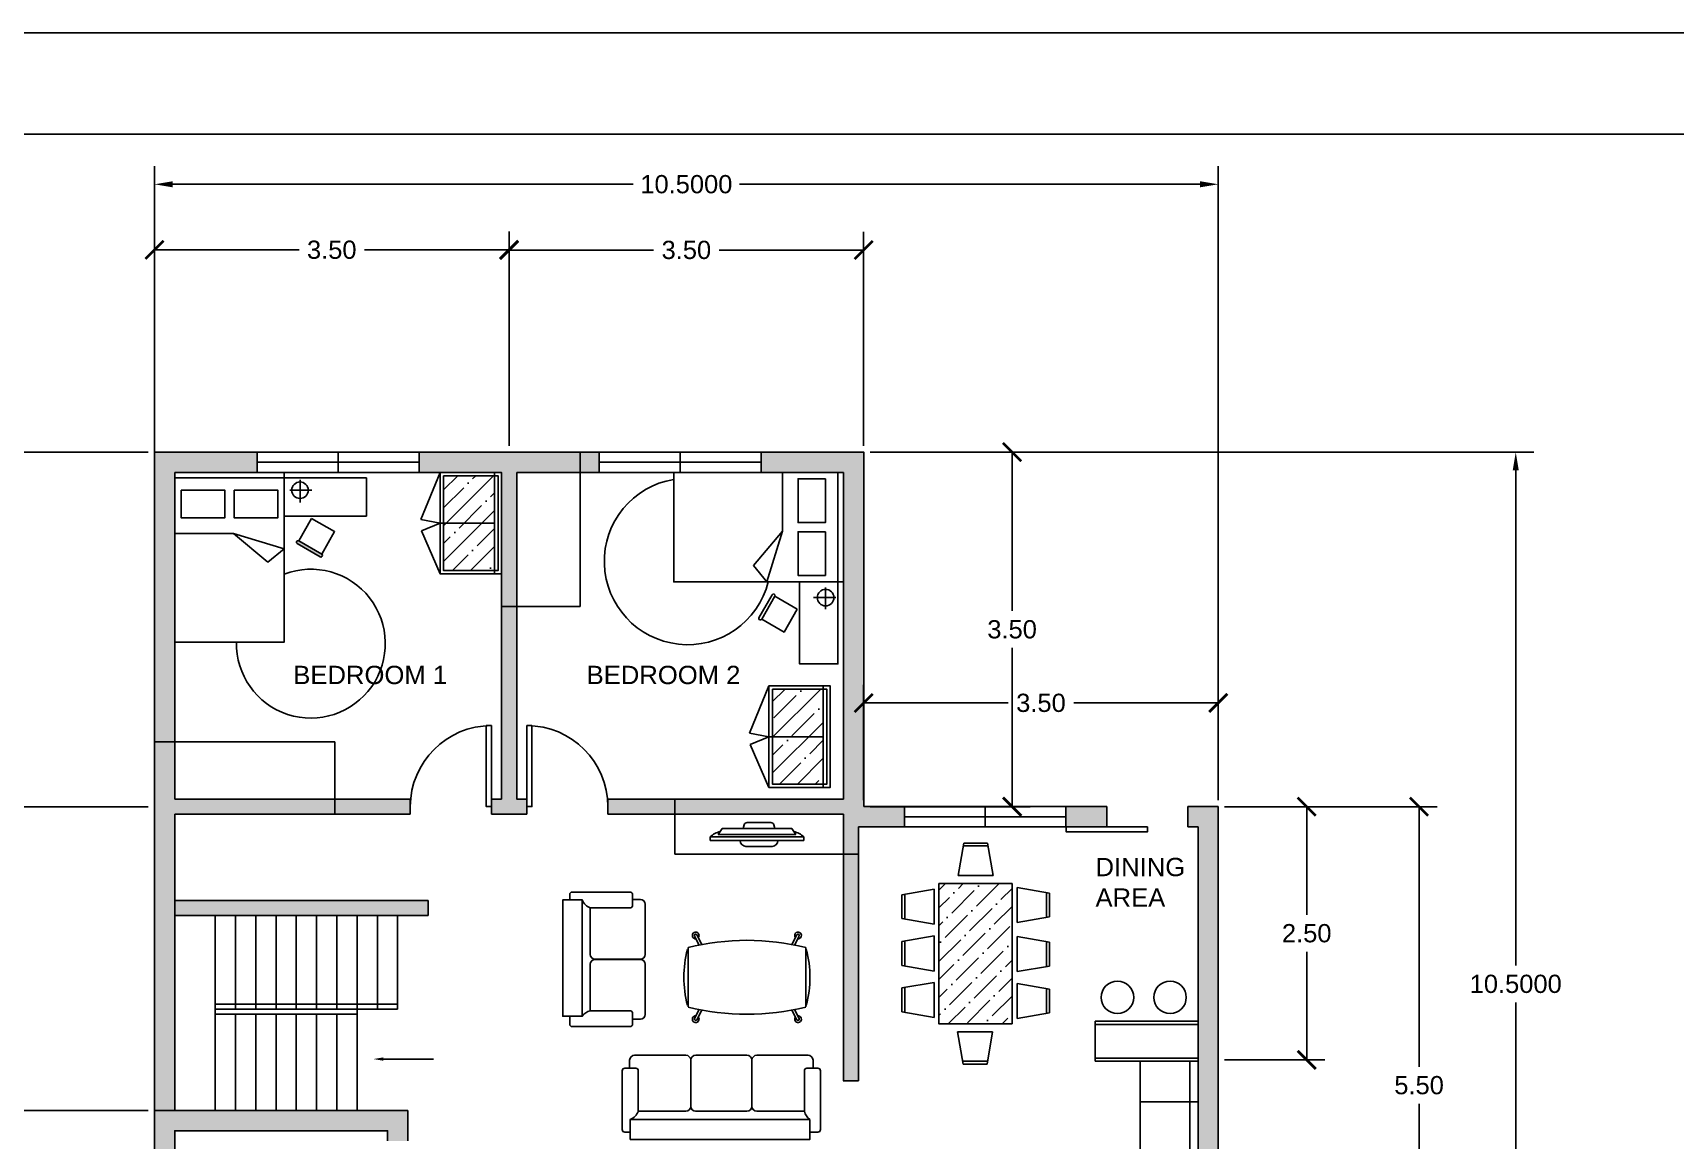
# Model space of a CAD drawing. Header units: metres. Extents: x 0 to 87.2, y 2 to 51.9.
# Drawn here: x 56.34 to 72.55, y 40.97 to 51.9 of the extents above; entities that cross this region are included whole.
import ezdxf
from ezdxf import colors
from ezdxf.entities.mleader import LeaderData, LeaderLine
from ezdxf.math import Vec2, Vec3

# ---------------------------------------------------------------- set-up
doc = ezdxf.new("R2010")
doc.units = ezdxf.units.M
doc.header["$MEASUREMENT"] = 0
doc.styles.get("Standard").update_dxf_attribs({"font": 'arial.ttf'})
doc.dimstyles.get("Standard").update_dxf_attribs({"dimtxt": 0.18, "dimasz": 0.18, "dimexe": 0.18, "dimexo": 0.0625, "dimgap": 0.09, "dimtad": 0, "dimtih": 1, "dimtoh": 1, "dimdec": 4, "dimzin": 0, "dimdsep": 46, "dimtxsty": 'Standard', "dimcen": 0.09, "dimadec": 0, "dimazin": 0, "dimtfac": 1, "dimtdec": 4, "dimtofl": 0, "dimtmove": 0, "dimatfit": 3, "dimfxl": 1, "dimtolj": 1, "dimtzin": 0, "dimarcsym": 0})

# ---------------------------------------------------------------- blocks, each defined once
blk = doc.blocks.new('_ArchTick')
at = {"color": 0, "linetype": 'ByBlock', "const_width": 0.15}
blk.add_lwpolyline([(-0.5, -0.5), (0.5, 0.5)], dxfattribs=at)
blk = doc.blocks.new('*D29')
at = {"color": 0, "lineweight": -2, "transparency": 16777216}
for p, q in [((57.48, 41.257), (55.362, 41.257)), ((55.542, 41.257), (55.542, 39.439)), ((55.542, 37.257), (55.542, 39.075)), ((57.48, 37.257), (55.362, 37.257))]:
    blk.add_line(p, q, dxfattribs=at)
at = {"layer": 'Defpoints', "color": 0, "transparency": 16777216}
for p in [(55.542, 41.257), (57.542, 41.257), (57.542, 37.257)]:
    blk.add_point(p, dxfattribs=at)
at = {"color": 0, "lineweight": -2, "transparency": 16777216, "xscale": 0.18, "yscale": 0.18, "zscale": 0.18}
for p, rotation in [((55.542, 41.257), 90), ((55.542, 37.257), 270)]:
    blk.add_blockref('_ArchTick', p, dxfattribs=dict(at, rotation=rotation))
at = {"color": 7, "transparency": 16777216, "insert": (55.542, 39.257), "char_height": 0.18, "attachment_point": 5}
blk.add_mtext('\\A1;4.00', dxfattribs=at)
blk = doc.blocks.new('*D30')
at = {"color": 0, "lineweight": -2, "transparency": 16777216}
for p, q in [((57.48, 44.257), (55.365, 44.257)), ((55.545, 44.257), (55.545, 42.939)), ((55.545, 41.257), (55.545, 42.575)), ((57.48, 41.257), (55.365, 41.257))]:
    blk.add_line(p, q, dxfattribs=at)
at = {"layer": 'Defpoints', "color": 0, "transparency": 16777216}
for p in [(55.545, 44.257), (57.542, 44.257), (57.542, 41.257)]:
    blk.add_point(p, dxfattribs=at)
at = {"color": 0, "lineweight": -2, "transparency": 16777216, "xscale": 0.18, "yscale": 0.18, "zscale": 0.18}
for p, rotation in [((55.545, 44.257), 90), ((55.545, 41.257), 270)]:
    blk.add_blockref('_ArchTick', p, dxfattribs=dict(at, rotation=rotation))
at = {"color": 7, "transparency": 16777216, "insert": (55.545, 42.757), "char_height": 0.18, "attachment_point": 5}
blk.add_mtext('\\A1;3.00', dxfattribs=at)
blk = doc.blocks.new('*D31')
at = {"color": 0, "lineweight": -2, "transparency": 16777216}
for p, q in [((57.48, 47.757), (55.396, 47.757)), ((55.576, 47.757), (55.576, 46.189)), ((55.576, 44.257), (55.576, 45.825)), ((57.48, 44.257), (55.396, 44.257))]:
    blk.add_line(p, q, dxfattribs=at)
at = {"layer": 'Defpoints', "color": 0, "transparency": 16777216}
for p in [(57.542, 47.757), (55.576, 44.257), (57.542, 44.257)]:
    blk.add_point(p, dxfattribs=at)
at = {"color": 0, "lineweight": -2, "transparency": 16777216, "xscale": 0.18, "yscale": 0.18, "zscale": 0.18}
for p, rotation in [((55.576, 47.757), 90), ((55.576, 44.257), 270)]:
    blk.add_blockref('_ArchTick', p, dxfattribs=dict(at, rotation=rotation))
at = {"color": 7, "transparency": 16777216, "insert": (55.576, 46.007), "char_height": 0.18, "attachment_point": 5}
blk.add_mtext('\\A1;3.50', dxfattribs=at)
blk = doc.blocks.new('*D32')
at = {"color": 0, "lineweight": -2, "transparency": 16777216}
for p, q in [((64.605, 47.757), (66.187, 47.757)), ((66.007, 47.757), (66.007, 46.189)), ((66.007, 44.257), (66.007, 45.825)), ((64.605, 44.257), (66.187, 44.257))]:
    blk.add_line(p, q, dxfattribs=at)
at = {"layer": 'Defpoints', "color": 0, "transparency": 16777216}
for p in [(64.542, 47.757), (64.542, 44.257), (66.007, 44.257)]:
    blk.add_point(p, dxfattribs=at)
at = {"color": 0, "lineweight": -2, "transparency": 16777216, "xscale": 0.18, "yscale": 0.18, "zscale": 0.18}
for p, rotation in [((66.007, 47.757), 90), ((66.007, 44.257), 270)]:
    blk.add_blockref('_ArchTick', p, dxfattribs=dict(at, rotation=rotation))
at = {"color": 7, "transparency": 16777216, "insert": (66.007, 46.007), "char_height": 0.18, "attachment_point": 5}
blk.add_mtext('\\A1;3.50', dxfattribs=at)
blk = doc.blocks.new('*D34')
at = {"color": 0, "lineweight": -2, "transparency": 16777216}
for p, q in [((68.105, 44.257), (70.204, 44.257)), ((70.024, 44.257), (70.024, 41.689)), ((70.024, 38.757), (70.024, 41.325)), ((68.105, 38.757), (70.204, 38.757))]:
    blk.add_line(p, q, dxfattribs=at)
at = {"layer": 'Defpoints', "color": 0, "transparency": 16777216}
for p in [(68.042, 44.257), (68.042, 38.757), (70.024, 38.757)]:
    blk.add_point(p, dxfattribs=at)
at = {"color": 0, "lineweight": -2, "transparency": 16777216, "xscale": 0.18, "yscale": 0.18, "zscale": 0.18}
for p, rotation in [((70.024, 44.257), 90), ((70.024, 38.757), 270)]:
    blk.add_blockref('_ArchTick', p, dxfattribs=dict(at, rotation=rotation))
at = {"color": 7, "transparency": 16777216, "insert": (70.024, 41.507), "char_height": 0.18, "attachment_point": 5}
blk.add_mtext('\\A1;5.50', dxfattribs=at)
blk = doc.blocks.new('*D48')
at = {"color": 0, "lineweight": -2, "transparency": 16777216}
for p, q in [((57.48, 41.257), (55.362, 41.257)), ((55.542, 41.257), (55.542, 39.439)), ((55.542, 37.257), (55.542, 39.075)), ((57.48, 37.257), (55.362, 37.257))]:
    blk.add_line(p, q, dxfattribs=at)
at = {"layer": 'Defpoints', "color": 0, "transparency": 16777216}
for p in [(55.542, 41.257), (57.542, 41.257), (57.542, 37.257)]:
    blk.add_point(p, dxfattribs=at)
at = {"color": 0, "lineweight": -2, "transparency": 16777216, "xscale": 0.18, "yscale": 0.18, "zscale": 0.18}
for p, rotation in [((55.542, 41.257), 90), ((55.542, 37.257), 270)]:
    blk.add_blockref('_ArchTick', p, dxfattribs=dict(at, rotation=rotation))
at = {"color": 7, "transparency": 16777216, "insert": (55.542, 39.257), "char_height": 0.18, "attachment_point": 5}
blk.add_mtext('\\A1;4.00', dxfattribs=at)
blk = doc.blocks.new('*D49')
at = {"color": 0, "lineweight": -2, "transparency": 16777216}
for p, q in [((57.48, 44.257), (55.365, 44.257)), ((55.545, 44.257), (55.545, 42.939)), ((55.545, 41.257), (55.545, 42.575)), ((57.48, 41.257), (55.365, 41.257))]:
    blk.add_line(p, q, dxfattribs=at)
at = {"layer": 'Defpoints', "color": 0, "transparency": 16777216}
for p in [(55.545, 44.257), (57.542, 44.257), (57.542, 41.257)]:
    blk.add_point(p, dxfattribs=at)
at = {"color": 0, "lineweight": -2, "transparency": 16777216, "xscale": 0.18, "yscale": 0.18, "zscale": 0.18}
for p, rotation in [((55.545, 44.257), 90), ((55.545, 41.257), 270)]:
    blk.add_blockref('_ArchTick', p, dxfattribs=dict(at, rotation=rotation))
at = {"color": 7, "transparency": 16777216, "insert": (55.545, 42.757), "char_height": 0.18, "attachment_point": 5}
blk.add_mtext('\\A1;3.00', dxfattribs=at)
blk = doc.blocks.new('*D50')
at = {"color": 0, "lineweight": -2, "transparency": 16777216}
for p, q in [((57.48, 47.757), (55.396, 47.757)), ((55.576, 47.757), (55.576, 46.189)), ((55.576, 44.257), (55.576, 45.825)), ((57.48, 44.257), (55.396, 44.257))]:
    blk.add_line(p, q, dxfattribs=at)
at = {"layer": 'Defpoints', "color": 0, "transparency": 16777216}
for p in [(57.542, 47.757), (55.576, 44.257), (57.542, 44.257)]:
    blk.add_point(p, dxfattribs=at)
at = {"color": 0, "lineweight": -2, "transparency": 16777216, "xscale": 0.18, "yscale": 0.18, "zscale": 0.18}
for p, rotation in [((55.576, 47.757), 90), ((55.576, 44.257), 270)]:
    blk.add_blockref('_ArchTick', p, dxfattribs=dict(at, rotation=rotation))
at = {"color": 7, "transparency": 16777216, "insert": (55.576, 46.007), "char_height": 0.18, "attachment_point": 5}
blk.add_mtext('\\A1;3.50', dxfattribs=at)
blk = doc.blocks.new('*D42')
at = {"color": 0, "lineweight": -2, "transparency": 16777216}
for p, q in [((68.105, 44.257), (70.204, 44.257)), ((70.024, 44.257), (70.024, 41.689)), ((70.024, 38.757), (70.024, 41.325)), ((68.105, 38.757), (70.204, 38.757))]:
    blk.add_line(p, q, dxfattribs=at)
at = {"layer": 'Defpoints', "color": 0, "transparency": 16777216}
for p in [(68.042, 44.257), (68.042, 38.757), (70.024, 38.757)]:
    blk.add_point(p, dxfattribs=at)
at = {"color": 0, "lineweight": -2, "transparency": 16777216, "xscale": 0.18, "yscale": 0.18, "zscale": 0.18}
for p, rotation in [((70.024, 44.257), 90), ((70.024, 38.757), 270)]:
    blk.add_blockref('_ArchTick', p, dxfattribs=dict(at, rotation=rotation))
at = {"color": 7, "transparency": 16777216, "insert": (70.024, 41.507), "char_height": 0.18, "attachment_point": 5}
blk.add_mtext('\\A1;5.50', dxfattribs=at)
blk = doc.blocks.new('door 0.8')
at = {"color": 210}
blk.add_lwpolyline([(0, -0.8), (0, 0), (-0.05, 0), (-0.05, -0.8)], close=True, dxfattribs=at)
blk.add_arc((0, 0), 0.8, 180, 270, dxfattribs=at)
blk = doc.blocks.new('bed')
at = {"color": 0}
for p, q in [((0, -0.1), (0, 0)), ((0, 0), (2, 0)), ((2, 0), (2, -0.1)), ((2.288, -0.326), (2.288, -0.137)), ((2.288, -0.137), (2.288, -0.326)), ((2.288, -0.326), (2.101, -0.326)), ((2.288, -0.326), (2.288, -0.548)), ((2.288, -0.326), (2.502, -0.326)), ((0, -1.115), (1.074, -1.115)), ((1.074, -1.115), (2, -1.397)), ((1.074, -1.115), (1.703, -1.641)), ((2, -1.397), (1.703, -1.641)), ((2.235, -1.302), (2.655, -1.543)), ((2.264, -1.252), (2.684, -1.493))]:
    blk.add_line(p, q, dxfattribs=at)
for points in [[(0, -0.1), (2, -0.1), (2, -3.1), (0, -3.1)], [(2, -0.1), (3.5, -0.1), (3.5, -0.8), (2, -0.8)], [(0.116, -0.328), (0.916, -0.328), (0.916, -0.828), (0.116, -0.828)], [(1.084, -0.328), (1.884, -0.328), (1.884, -0.828), (1.084, -0.828)], [(2.499, -0.843), (2.918, -1.083), (2.684, -1.493), (2.264, -1.252)]]:
    blk.add_lwpolyline(points, close=True, dxfattribs=at)
blk.add_circle((2.288, -0.326), 0.151, dxfattribs=at)
for centre, start, end in [((2.249, -1.277), 60.1608, 240.1608), ((2.669, -1.518), 240.1608, 60.1608)]:
    blk.add_arc(centre, 0.0288, start, end, dxfattribs=at)
blk = doc.blocks.new('*D70')
at = {"color": 0, "lineweight": -2, "transparency": 16777216}
for p, q in [((61.042, 47.82), (61.042, 49.932)), ((64.542, 47.82), (64.542, 49.932)), ((61.042, 49.752), (62.469, 49.752)), ((64.542, 49.752), (63.116, 49.752))]:
    blk.add_line(p, q, dxfattribs=at)
at = {"layer": 'Defpoints', "color": 0, "transparency": 16777216}
for p in [(64.542, 49.752), (61.042, 47.757), (64.542, 47.757)]:
    blk.add_point(p, dxfattribs=at)
at = {"color": 0, "lineweight": -2, "transparency": 16777216, "xscale": 0.18, "yscale": 0.18, "zscale": 0.18, "rotation": 180}
blk.add_blockref('_ArchTick', (61.042, 49.752), dxfattribs=at)
at = {"color": 0, "lineweight": -2, "transparency": 16777216, "xscale": 0.18, "yscale": 0.18, "zscale": 0.18}
blk.add_blockref('_ArchTick', (64.542, 49.752), dxfattribs=at)
at = {"color": 7, "transparency": 16777216, "insert": (62.792, 49.752), "char_height": 0.18, "attachment_point": 5}
blk.add_mtext('\\A1;3.50', dxfattribs=at)
blk = doc.blocks.new('*D71')
at = {"color": 0, "lineweight": -2, "transparency": 16777216}
for p, q in [((57.542, 47.82), (57.542, 49.934)), ((61.042, 47.82), (61.042, 49.934)), ((57.542, 49.754), (58.969, 49.754)), ((61.042, 49.754), (59.616, 49.754))]:
    blk.add_line(p, q, dxfattribs=at)
at = {"layer": 'Defpoints', "color": 0, "transparency": 16777216}
for p in [(61.042, 49.754), (57.542, 47.757), (61.042, 47.757)]:
    blk.add_point(p, dxfattribs=at)
at = {"color": 0, "lineweight": -2, "transparency": 16777216, "xscale": 0.18, "yscale": 0.18, "zscale": 0.18, "rotation": 180}
blk.add_blockref('_ArchTick', (57.542, 49.754), dxfattribs=at)
at = {"color": 0, "lineweight": -2, "transparency": 16777216, "xscale": 0.18, "yscale": 0.18, "zscale": 0.18}
blk.add_blockref('_ArchTick', (61.042, 49.754), dxfattribs=at)
at = {"color": 7, "transparency": 16777216, "insert": (59.292, 49.754), "char_height": 0.18, "attachment_point": 5}
blk.add_mtext('\\A1;3.50', dxfattribs=at)
blk = doc.blocks.new('cabinet')
at = {"color": 0}
for p, q in [((-0.604, 0), (-0.795, -0.466)), ((-0.069, 0), (-0.069, -1.002)), ((0, 0), (0, -1.002)), ((-0.795, -0.466), (-0.604, -0.501)), ((-0.604, -0.501), (-0.789, -0.578)), ((-0.789, -0.578), (-0.604, -1.002)), ((-0.604, -0.501), (-0.069, -0.501))]:
    blk.add_line(p, q, dxfattribs=at)
for points in [[(-0.604, 0), (0, 0), (0, -1.002), (-0.604, -1.002)], [(-0.571, -0.033), (-0.033, -0.033), (-0.033, -0.969), (-0.571, -0.969)]]:
    blk.add_lwpolyline(points, close=True, dxfattribs=at)
blk = doc.blocks.new('*D75')
at = {"color": 0, "lineweight": -2, "transparency": 16777216}
for p, q in [((57.48, 47.757), (54.684, 47.757)), ((54.864, 47.757), (54.864, 42.689)), ((54.864, 37.257), (54.864, 42.325)), ((57.48, 37.257), (54.684, 37.257))]:
    blk.add_line(p, q, dxfattribs=at)
at = {"layer": 'Defpoints', "color": 0, "transparency": 16777216}
for p in [(57.542, 47.757), (54.864, 37.257), (57.542, 37.257)]:
    blk.add_point(p, dxfattribs=at)
at = {"color": 0, "lineweight": -2, "transparency": 16777216, "xscale": 0.18, "yscale": 0.18, "zscale": 0.18}
for p, rotation in [((54.864, 47.757), 90), ((54.864, 37.257), 270)]:
    blk.add_blockref('_ArchTick', p, dxfattribs=dict(at, rotation=rotation))
at = {"color": 7, "transparency": 16777216, "insert": (54.864, 42.507), "char_height": 0.18, "attachment_point": 5}
blk.add_mtext('\\A1;10.50', dxfattribs=at)
blk = doc.blocks.new('*D88')
at = {"color": 0, "lineweight": -2, "transparency": 16777216}
for p, q in [((64.542, 44.32), (64.542, 45.461)), ((68.042, 44.32), (68.042, 45.461)), ((64.542, 45.281), (65.969, 45.281)), ((68.042, 45.281), (66.616, 45.281))]:
    blk.add_line(p, q, dxfattribs=at)
at = {"layer": 'Defpoints', "color": 0, "transparency": 16777216}
for p in [(68.042, 45.281), (64.542, 44.257), (68.042, 44.257)]:
    blk.add_point(p, dxfattribs=at)
at = {"color": 0, "lineweight": -2, "transparency": 16777216, "xscale": 0.18, "yscale": 0.18, "zscale": 0.18, "rotation": 180}
blk.add_blockref('_ArchTick', (64.542, 45.281), dxfattribs=at)
at = {"color": 0, "lineweight": -2, "transparency": 16777216, "xscale": 0.18, "yscale": 0.18, "zscale": 0.18}
blk.add_blockref('_ArchTick', (68.042, 45.281), dxfattribs=at)
at = {"color": 7, "transparency": 16777216, "insert": (66.292, 45.281), "char_height": 0.18, "attachment_point": 5}
blk.add_mtext('\\A1;3.50', dxfattribs=at)
blk = doc.blocks.new('table 047')
at = {"color": 0}
for p, q in [((92.1, 191.8), (64, 245.7)), ((107.5, 194.8), (77.3, 252.7)), ((642.5, 194.8), (672.7, 252.7)), ((657.9, 191.8), (686, 245.7)), ((25, 176.5), (25, -176.5)), ((725, 176.5), (725, -176.5)), ((92.1, -191.8), (64, -245.7)), ((107.5, -194.8), (77.3, -252.7)), ((642.5, -194.8), (672.7, -252.7)), ((657.9, -191.8), (686, -245.7))]:
    blk.add_line(p, q, dxfattribs=at)
for centre, radius, start, end in [((375, -1211.2), 1431.2, 75.84526, 104.15474), ((70.6, 249.2), 20, 319.56932, 275.52069), ((70.6, 249.2), 7.5, 27.54501, 207.54501), ((679.4, 249.2), 20, 264.47931, 220.43068), ((679.4, 249.2), 7.5, 332.45499, 152.45499), ((635.9, 0), 635.9, 164.91938, 195.08062), ((375, -1211.2), 1421.2, 104.25643, 104.38546), ((375, -1211.2), 1421.2, 75.61454, 75.74357), ((114.1, 0), 635.9, 344.91938, 15.08062), ((375, 1211.2), 1421.3, 255.61454, 255.74357), ((375, 1211.2), 1431.3, 255.84526, 284.15474), ((375, 1211.2), 1421.3, 284.25643, 284.38546), ((70.6, -249.2), 20, 84.47931, 40.43068), ((70.6, -249.2), 7.5, 152.45499, 332.45499), ((679.4, -249.2), 20, 139.56932, 95.52069), ((679.4, -249.2), 7.5, 207.54501, 27.54501)]:
    blk.add_arc(centre, radius, start, end, dxfattribs=at)
blk = doc.blocks.new('Tv 05_top_cad-block.com')
at = {"color": 0, "lineweight": -2}
blk.add_line((276, -50), (-311, -50), dxfattribs=at)
for points in [[(101, 0), (-101, 0)], [(-345, -100), (-311, -50)], [(-345, -100), (311, -100)], [(-134, -50), (-126, -18)], [(134, -50), (126, -18)], [(311, -100), (276, -50)], [(110, -200), (-110, -200)]]:
    blk.add_lwpolyline(points, dxfattribs=at)
blk.add_lwpolyline([(-412, -120), (378, -120), (378, -150), (-412, -150)], close=True, dxfattribs=at)
for centre, radius, start, end in [((-101, -25), 25, 90, 164.7609), ((101, -25), 25, 15.2391, 90), ((-285, -257), 187, 103.3665, 132.9123), ((-101, -25), 25, 266.5195, 273.4805), ((101, -25), 25, 266.5195, 273.4805), ((250, -257), 187, 47.0877, 76.6335), ((-110, -150), 50, 180, 270), ((110, -150), 50, 270, 0)]:
    blk.add_arc(centre, radius, start, end, dxfattribs=at)
blk = doc.blocks.new('*D94')
at = {"color": 0, "lineweight": -2, "transparency": 16777216}
for p, q in [((68.105, 44.257), (69.095, 44.257)), ((68.915, 44.257), (68.915, 43.189)), ((68.915, 41.757), (68.915, 42.825)), ((68.105, 41.757), (69.095, 41.757))]:
    blk.add_line(p, q, dxfattribs=at)
at = {"layer": 'Defpoints', "color": 0, "transparency": 16777216}
for p in [(68.042, 44.257), (68.042, 41.757), (68.915, 41.757)]:
    blk.add_point(p, dxfattribs=at)
at = {"color": 0, "lineweight": -2, "transparency": 16777216, "xscale": 0.18, "yscale": 0.18, "zscale": 0.18}
for p, rotation in [((68.915, 44.257), 90), ((68.915, 41.757), 270)]:
    blk.add_blockref('_ArchTick', p, dxfattribs=dict(at, rotation=rotation))
at = {"color": 7, "transparency": 16777216, "insert": (68.915, 43.007), "char_height": 0.18, "attachment_point": 5}
blk.add_mtext('\\A1;2.50', dxfattribs=at)
blk = doc.blocks.new('*D99')
at = {"color": 0, "lineweight": -2, "transparency": 16777216}
for p, q in [((64.605, 47.757), (71.158, 47.757)), ((70.978, 47.577), (70.978, 42.689)), ((70.978, 37.437), (70.978, 42.325)), ((68.105, 37.257), (71.158, 37.257))]:
    blk.add_line(p, q, dxfattribs=at)
at = {"color": 0, "transparency": 16777216}
for points in [[(70.948, 47.577), (71.008, 47.577), (70.978, 47.757)], [(70.948, 37.437), (71.008, 37.437), (70.978, 37.257)]]:
    blk.add_solid(points, dxfattribs=at)
at = {"layer": 'Defpoints', "color": 0, "transparency": 16777216}
for p in [(64.542, 47.757), (68.042, 37.257), (70.978, 37.257)]:
    blk.add_point(p, dxfattribs=at)
at = {"color": 0, "transparency": 16777216, "insert": (70.978, 42.507), "char_height": 0.18, "attachment_point": 5}
blk.add_mtext('\\A1;10.5000', dxfattribs=at)
blk = doc.blocks.new('*D100')
at = {"color": 0, "lineweight": -2, "transparency": 16777216}
for p, q in [((57.542, 44.32), (57.542, 50.581)), ((68.042, 44.32), (68.042, 50.581)), ((57.722, 50.401), (62.268, 50.401)), ((67.862, 50.401), (63.317, 50.401))]:
    blk.add_line(p, q, dxfattribs=at)
at = {"color": 0, "transparency": 16777216}
for points in [[(57.722, 50.431), (57.722, 50.371), (57.542, 50.401)], [(67.862, 50.431), (67.862, 50.371), (68.042, 50.401)]]:
    blk.add_solid(points, dxfattribs=at)
at = {"layer": 'Defpoints', "color": 0, "transparency": 16777216}
for p in [(68.042, 50.401), (57.542, 44.257), (68.042, 44.257)]:
    blk.add_point(p, dxfattribs=at)
at = {"color": 0, "transparency": 16777216, "insert": (62.792, 50.401), "char_height": 0.18, "attachment_point": 5}
blk.add_mtext('\\A1;10.5000', dxfattribs=at)

msp = doc.modelspace()

# ---------------------------------------------------------------- hatches: boundary and pattern name
at = {"true_color": 0x000000}
h = msp.add_hatch(color=18, dxfattribs=at)
h.dxf.hatch_style = 1
h.paths.add_polyline_path([(64.54229, 44.25733), (64.54229, 47.75733), (63.52979, 47.75733), (63.52979, 47.55733), (64.28825, 47.55733), (64.34229, 47.55733), (64.34229, 46.4766), (64.34229, 44.33233), (62.01729, 44.33233), (62.01729, 44.18233), (64.34229, 44.18233), (64.34229, 44.05733), (64.34229, 41.54958), (64.49229, 41.54958), (64.49229, 44.05733), (64.94569, 44.05733), (64.94569, 44.25733)])
h.paths.add_polyline_path([(61.11729, 44.33233), (61.11729, 47.55733), (61.92979, 47.55733), (61.92979, 47.75733), (61.04229, 47.75733), (60.15479, 47.75733), (60.15479, 47.55733), (60.96729, 47.55733), (60.96729, 46.55522), (60.96729, 44.33233), (60.86729, 44.33233), (60.86729, 44.25733), (60.86729, 44.18233), (61.11729, 44.18233), (61.21729, 44.18233), (61.21729, 44.33233)])
h.paths.add_polyline_path([(57.74229, 47.55733), (58.55479, 47.55733), (58.55479, 47.75733), (57.54229, 47.75733), (57.54229, 47.55733), (57.54229, 44.25733), (57.54229, 41.25733), (57.74229, 41.25733), (57.74229, 43.25733), (57.74229, 44.18233), (60.06729, 44.18233), (60.06729, 44.33233), (57.74229, 44.33233)])
h.paths.add_polyline_path([(57.54229, 37.45733), (57.74229, 37.45733), (57.74229, 41.05733), (59.84229, 41.05733), (59.84229, 40.95733), (60.04229, 40.95733), (60.04229, 41.25733), (57.54229, 41.25733)])
h.paths.add_polyline_path([(60.04229, 38.95733), (60.04229, 40.15733), (59.84229, 40.15733), (59.84229, 37.45733), (60.04229, 37.45733), (60.04229, 38.75733), (60.74229, 38.75733), (60.74229, 38.95733)])
h.paths.add_polyline_path([(66.11729, 37.45733), (66.11729, 37.55733), (66.04313, 37.55733), (65.96813, 37.55733), (65.96729, 37.45733), (65.40479, 37.45733), (65.40479, 37.25733), (68.04229, 37.25733), (68.04229, 37.60733), (67.84229, 37.60733), (67.84229, 37.45733)])
h.paths.add_polyline_path([(68.04229, 44.25733), (67.74229, 44.25733), (67.74229, 44.05733), (67.84229, 44.05733), (67.84229, 38.83233), (65.96729, 38.83233), (65.96729, 38.25733), (66.11729, 38.25733), (66.11729, 38.68233), (67.84229, 38.68233), (67.84229, 38.40733), (68.04229, 38.40733), (68.04229, 38.75733)])
h = msp.add_hatch(dxfattribs=at)
h.set_pattern_fill('ANSI35', color=18)
h.set_pattern_definition([(45, (45.25859, -0.98702), (-0.1767767, 0.1767767), []), (45, (45.43536, -0.98702), (-0.1767767, 0.1767767), [0.3125, -0.0625, 0, -0.0625])])
h.paths.add_polyline_path([(60.89857, 47.52408), (60.39612, 47.52408), (60.39612, 47.05627), (60.89857, 47.05627)])
h.paths.add_polyline_path([(60.89857, 47.05627), (60.39612, 47.05627), (60.39612, 46.58847), (60.89857, 46.58847)])
h = msp.add_hatch(dxfattribs=at)
h.set_pattern_fill('ANSI35', color=18)
h.set_pattern_definition([(45, (87.52098, 35.9401), (-0.1767767, 0.1767767), []), (45, (87.69776, 35.9401), (-0.1767767, 0.1767767), [0.3125, -0.0625, 0, -0.0625])])
h.paths.add_polyline_path([(64.14286, 45.41547), (63.64041, 45.41547), (63.64041, 44.94766), (64.14286, 44.94766)])
h.paths.add_polyline_path([(64.14286, 44.94766), (63.64041, 44.94766), (63.64041, 44.47986), (64.14286, 44.47986)])
h.paths.add_polyline_path([(83.37708, 39.45838), (82.87463, 39.45838), (82.87463, 38.99058), (83.37708, 38.99058)])
h.paths.add_polyline_path([(83.37708, 39.92619), (82.87463, 39.92619), (82.87463, 39.45838), (83.37708, 39.45838)])
h.paths.add_polyline_path([(81.0872, 47.05627), (80.58475, 47.05627), (80.58475, 46.58847), (81.0872, 46.58847)])
h.paths.add_polyline_path([(81.0872, 47.52408), (80.58475, 47.52408), (80.58475, 47.05627), (81.0872, 47.05627)])
h = msp.add_hatch(color=18, dxfattribs=at)
h.dxf.hatch_style = 1
h.paths.add_polyline_path([(58.96546, 46.88072, 1), (58.94998, 46.85373), (59.1769, 46.72357, 1), (59.19238, 46.75056)])
h.paths.add_polyline_path([(84.46473, 38.55949, 1), (84.44643, 38.52839), (84.7249, 38.36455, 1), (84.74319, 38.39564)])
h.paths.add_polyline_path([(87.16002, 41.67246, 1), (87.1425, 41.704), (86.86008, 41.54708, 1), (86.8776, 41.51554)])
h = msp.add_hatch(dxfattribs=at)
h.set_pattern_fill('ANSI32', color=18)
h.set_pattern_definition([(45, (45.2586, -0.987), (-0.265165, 0.265165), []), (45, (45.43536, -0.987), (-0.265165, 0.265165), [])])
h.paths.add_polyline_path([(63.66568, 46.33415, 1), (63.63869, 46.34964), (63.50852, 46.12271, 1), (63.53551, 46.10723)])
h = msp.add_hatch(color=18, dxfattribs=at)
h.dxf.hatch_style = 1
h.paths.add_polyline_path([(66.94229, 44.05733), (66.94229, 44.25733), (66.53824, 44.25733), (66.53824, 44.05733)])
h.paths.add_polyline_path([(60.24229, 43.18233), (60.24229, 43.33233), (57.74229, 43.33233), (57.74229, 43.18233)])
h = msp.add_hatch(dxfattribs=at)
h.set_pattern_fill('ANSI36', color=18)
h.set_pattern_definition([(45, (45.25859, -0.98702), (0.06629126, 0.24306796), [0.3125, -0.0625, 0, -0.0625])])
h.paths.add_polyline_path([(65.28491, 42.11273), (66.00615, 42.11273), (66.00615, 43.49809), (65.28491, 43.49809)])

# ---------------------------------------------------------------- linework, layer by layer
at = {"color": 0}
for p, q in [((57.54229, 44.25733), (57.54229, 47.75733)), ((57.54229, 47.75733), (64.54229, 47.75733)), ((57.54229, 44.25733), (57.54229, 47.75733)), ((57.54229, 47.75733), (64.54229, 47.75733)), ((61.74472, 46.23194), (61.74472, 47.75733)), ((64.54229, 47.75733), (64.54229, 44.25733)), ((64.54229, 47.75733), (64.54229, 44.25733)), ((57.74229, 44.33233), (57.74229, 47.55733)), ((57.74229, 47.55733), (60.96729, 47.55733)), ((57.74229, 44.33233), (57.74229, 47.55733)), ((57.74229, 47.55733), (60.96729, 47.55733)), ((61.11729, 47.55733), (64.34229, 47.55733)), ((61.11729, 47.55733), (64.34229, 47.55733)), ((64.34229, 47.55733), (64.34229, 44.33233)), ((64.34229, 47.55733), (64.34229, 44.33233)), ((60.96729, 46.23194), (61.74472, 46.23194)), ((57.54229, 44.89724), (59.32347, 44.89724)), ((59.32347, 44.89724), (59.32347, 44.18233)), ((57.54229, 41.25733), (57.54229, 44.25733)), ((57.54229, 41.25733), (57.54229, 44.25733)), ((60.06729, 44.33233), (60.06729, 44.18233)), ((60.86729, 44.33233), (60.86729, 44.18233)), ((61.21729, 44.33233), (61.21729, 44.18233)), ((62.01729, 44.33233), (62.01729, 44.18233)), ((62.6768, 44.33233), (62.6768, 43.78755)), ((64.54229, 44.25733), (66.94229, 44.25733)), ((64.54229, 44.25733), (66.94229, 44.25733)), ((64.94569, 44.25733), (66.53824, 44.25733)), ((66.94229, 44.05733), (66.94229, 44.25733)), ((67.74229, 44.05733), (67.74229, 44.25733)), ((67.74229, 44.25733), (68.04229, 44.25733)), ((67.74229, 44.25733), (68.04229, 44.25733)), ((68.04229, 44.25733), (68.04229, 38.75733)), ((68.04229, 44.25733), (68.04229, 38.75733)), ((57.74229, 41.25733), (57.74229, 44.18233)), ((57.74229, 41.25733), (57.74229, 44.18233)), ((64.34229, 44.18233), (64.34229, 44.05733)), ((64.34229, 44.18233), (64.34229, 44.05733)), ((64.34229, 44.05733), (64.34229, 41.54958)), ((64.49229, 44.05733), (64.49229, 41.54958)), ((64.49229, 44.05733), (66.94229, 44.05733)), ((64.61729, 44.05733), (66.94229, 44.05733)), ((64.94569, 44.05733), (66.53824, 44.05733)), ((67.74229, 44.05733), (67.84229, 44.05733)), ((67.74229, 44.05733), (67.84229, 44.05733)), ((67.84229, 44.05733), (67.84229, 38.83233)), ((67.84229, 44.05733), (67.84229, 38.83233)), ((62.6768, 43.78755), (64.49229, 43.78755)), ((65.4732, 43.57934), (65.52933, 43.89768)), ((65.64729, 43.87013), (65.52448, 43.87013)), ((65.52933, 43.89768), (65.76524, 43.898)), ((65.64729, 43.87013), (65.76999, 43.87013)), ((65.81954, 43.57934), (65.76524, 43.898)), ((65.23865, 43.4426), (64.92, 43.3883)), ((65.23865, 43.09626), (65.23865, 43.4426)), ((65.4732, 43.57934), (65.81954, 43.57934)), ((66.00615, 43.49809), (66.00615, 42.11273)), ((66.05695, 43.4608), (66.05695, 43.11446)), ((66.05695, 43.4608), (66.37529, 43.40467)), ((57.74229, 43.33233), (60.24229, 43.33233)), ((60.24229, 43.33233), (60.24229, 43.18233)), ((64.92031, 43.15239), (64.92, 43.3883)), ((64.94786, 43.27034), (64.94786, 43.39305)), ((66.34774, 43.28672), (66.34774, 43.40953)), ((66.34774, 43.28672), (66.34774, 43.16402)), ((66.37529, 43.40467), (66.37561, 43.16877)), ((57.74229, 41.25733), (57.74229, 43.25733)), ((57.74229, 41.25733), (57.74229, 43.25733)), ((57.74229, 43.18233), (60.24229, 43.18233)), ((58.14229, 41.25733), (58.14229, 43.18233)), ((58.34229, 42.25733), (58.34229, 43.18233)), ((58.54229, 42.25733), (58.54229, 43.18233)), ((58.74229, 42.25733), (58.74229, 43.18233)), ((58.94229, 42.25733), (58.94229, 43.18233)), ((59.14229, 42.25733), (59.14229, 43.18233)), ((59.34229, 42.25733), (59.34229, 43.18233)), ((59.54229, 41.25733), (59.54229, 43.18233)), ((59.74229, 42.25733), (59.74229, 43.18233)), ((59.94229, 42.25733), (59.94229, 43.18233)), ((65.23865, 43.09626), (64.92031, 43.15239)), ((64.94786, 43.27034), (64.94786, 43.14753)), ((66.05695, 43.11446), (66.37561, 43.16877)), ((65.23865, 42.98055), (64.92, 42.92624)), ((65.23865, 42.63421), (65.23865, 42.98055)), ((66.05695, 42.9748), (66.05695, 42.62846)), ((66.05695, 42.9748), (66.37529, 42.91867)), ((64.92031, 42.69034), (64.92, 42.92624)), ((64.94786, 42.80829), (64.94786, 42.93099)), ((64.94786, 42.80829), (64.94786, 42.68548)), ((66.34774, 42.80072), (66.34774, 42.92353)), ((66.34774, 42.80072), (66.34774, 42.67802)), ((66.37529, 42.91867), (66.37561, 42.68277)), ((65.23865, 42.63421), (64.92031, 42.69034)), ((66.05695, 42.62846), (66.37561, 42.68277)), ((65.23865, 42.52222), (64.92, 42.46791)), ((64.94786, 42.34996), (64.94786, 42.47266)), ((65.23865, 42.17588), (65.23865, 42.52222)), ((66.05695, 42.51275), (66.05695, 42.16641)), ((66.05695, 42.51275), (66.37529, 42.45662)), ((64.92031, 42.23201), (64.92, 42.46791)), ((64.94786, 42.34996), (64.94786, 42.22715)), ((66.34774, 42.33867), (66.34774, 42.46148)), ((66.34774, 42.33867), (66.34774, 42.21597)), ((66.37529, 42.45662), (66.37561, 42.22071)), ((58.14229, 42.30733), (59.94229, 42.30733)), ((58.14229, 42.25733), (59.94229, 42.25733)), ((58.14229, 42.20733), (59.54229, 42.20733)), ((58.34229, 41.25733), (58.34229, 42.20733)), ((58.54229, 41.25733), (58.54229, 42.20733)), ((58.74229, 41.25733), (58.74229, 42.20733)), ((58.94229, 41.25733), (58.94229, 42.20733)), ((59.14229, 41.25733), (59.14229, 42.20733)), ((59.34229, 41.25733), (59.34229, 42.20733)), ((65.23865, 42.17588), (64.92031, 42.23201)), ((66.05695, 42.16641), (66.37561, 42.22071)), ((65.46781, 42.03476), (65.81415, 42.03476)), ((65.46781, 42.03476), (65.52394, 41.71642)), ((65.81415, 42.03476), (65.75985, 41.7161)), ((67.84229, 42.13841), (66.82655, 42.13841)), ((66.82655, 42.13841), (66.82655, 41.74442)), ((67.84229, 42.10841), (66.82655, 42.10841)), ((67.84229, 41.74442), (67.84229, 42.13841)), ((65.6419, 41.74397), (65.51909, 41.74397)), ((65.52394, 41.71642), (65.75985, 41.7161)), ((65.6419, 41.74397), (65.7646, 41.74397)), ((66.93864, 41.77442), (66.82655, 41.77442)), ((66.93864, 41.74442), (66.82655, 41.74442)), ((66.93864, 41.77442), (67.62373, 41.77442)), ((66.93864, 41.74442), (67.62373, 41.74442)), ((67.84229, 41.74442), (67.27229, 41.74442)), ((67.27229, 41.74442), (67.27229, 41.34442)), ((67.62373, 41.77442), (67.84229, 41.77442)), ((67.62373, 41.74442), (67.84229, 41.74442)), ((67.76263, 41.34442), (67.76263, 41.74442)), ((64.49113, 41.54958), (64.34113, 41.54958)), ((67.27229, 40.54442), (67.27229, 41.34442)), ((67.84229, 41.34442), (67.27229, 41.34442)), ((67.76263, 41.34442), (67.76263, 38.83233)), ((57.54229, 41.25733), (57.54229, 37.45733)), ((57.54229, 41.25733), (57.54229, 37.45733))]:
    msp.add_line(p, q, dxfattribs=at)
at = {"color": 30}
for p, q in [((58.55479, 47.55733), (58.55479, 47.75733)), ((58.55479, 47.65733), (60.15479, 47.65733)), ((59.35479, 47.55733), (59.35479, 47.75733)), ((60.15479, 47.55733), (60.15479, 47.75733)), ((61.92979, 47.55733), (61.92979, 47.75733)), ((61.92979, 47.65733), (63.52979, 47.65733)), ((62.72979, 47.55733), (62.72979, 47.75733)), ((63.52979, 47.55733), (63.52979, 47.75733)), ((64.94569, 44.25733), (64.94569, 44.05733)), ((65.74229, 44.25733), (65.74229, 44.05733)), ((66.53824, 44.25733), (66.53824, 44.05733)), ((64.94569, 44.15733), (66.53824, 44.15733))]:
    msp.add_line(p, q, dxfattribs=at)
for points in [[(47.66581, 30.89605), (47.66581, 51.89605), (77.36581, 51.89605), (77.36581, 30.89605)], [(48.56343, 31.89605), (48.56343, 50.89605), (76.26343, 50.89605), (76.26343, 31.89605)]]:
    msp.add_lwpolyline(points, close=True)
at = {"color": 0}
for points in [[(57.54229, 47.55733), (57.54229, 47.75733), (61.04229, 47.75733)], [(57.54229, 47.55733), (57.54229, 47.75733), (61.04229, 47.75733)], [(61.04229, 47.75733), (64.54229, 47.75733), (64.54229, 44.25733)], [(61.04229, 47.75733), (64.54229, 47.75733), (64.54229, 44.25733)], [(60.96729, 47.55733), (60.96729, 44.33233), (60.86729, 44.33233)], [(60.96729, 47.55733), (60.96729, 44.33233), (60.86729, 44.33233)], [(60.96729, 44.33233), (60.96729, 47.55733)], [(60.96729, 44.33233), (60.96729, 47.55733)], [(61.11729, 47.55733), (61.11729, 44.33233)], [(61.11729, 47.55733), (61.11729, 44.33233)], [(61.21729, 44.33233), (61.11729, 44.33233), (61.11729, 47.55733)], [(61.21729, 44.33233), (61.11729, 44.33233), (61.11729, 47.55733)], [(60.06729, 44.33233), (57.74229, 44.33233)], [(60.06729, 44.33233), (57.74229, 44.33233)], [(64.34229, 44.33233), (62.01729, 44.33233)], [(64.34229, 44.33233), (62.01729, 44.33233)], [(60.06729, 44.18233), (57.74229, 44.18233)], [(60.06729, 44.18233), (57.74229, 44.18233)], [(61.11729, 44.18233), (60.86729, 44.18233)], [(61.11729, 44.18233), (60.86729, 44.18233)], [(61.21729, 44.18233), (60.96729, 44.18233)], [(61.21729, 44.18233), (60.96729, 44.18233)], [(64.34229, 44.18233), (62.01729, 44.18233)], [(64.34229, 44.18233), (62.01729, 44.18233)], [(66.00615, 42.11273), (65.28491, 42.11273), (65.28491, 43.49809), (66.00615, 43.49809)], [(61.76361, 42.74983), (61.76361, 43.33609), (61.57117, 43.33609), (61.57117, 42.74983)], [(61.57117, 42.74984), (61.57117, 42.18897), (61.76361, 42.18897), (61.76361, 42.74984)], [(57.54229, 37.45733), (57.54229, 41.25733), (60.04229, 41.25733), (60.04229, 40.95733)], [(57.54229, 37.45733), (57.54229, 41.25733), (60.04229, 41.25733), (60.04229, 40.95733)], [(57.74229, 37.45733), (57.74229, 41.05733), (59.84229, 41.05733), (59.84229, 40.95733)], [(57.74229, 37.45733), (57.74229, 41.05733), (59.84229, 41.05733), (59.84229, 40.95733)]]:
    msp.add_lwpolyline(points, dxfattribs=at)
for points in [[(66.54229, 44.05733), (67.34229, 44.05733), (67.34229, 44.00733), (66.54229, 44.00733)], [(64.01084, 41.16918), (62.23817, 41.16918), (62.23817, 40.97295), (64.01084, 40.97295)]]:
    msp.add_lwpolyline(points, close=True, dxfattribs=at)
for points in [[(61.64083, 43.33609), (61.64083, 43.38883, -0.41421356), (61.66583, 43.41383), (62.2357, 43.41383, -0.41421356), (62.2607, 43.38883), (62.2607, 43.28311, -0.41421356), (62.2357, 43.25811), (61.84304, 43.25811)], [(61.84304, 43.25811), (61.84304, 42.79923, 0.41421356), (61.89182, 42.75045), (62.33667, 42.75045, 0.41421356), (62.38545, 42.79923), (62.38545, 43.29358, 0.41421356), (62.33667, 43.34235), (62.2607, 43.34235)], [(61.84304, 42.24218), (61.84304, 42.70106, -0.41421356), (61.89182, 42.74984), (62.33667, 42.74984, -0.41421356), (62.38545, 42.70106), (62.38545, 42.20671, -0.41421356), (62.33667, 42.15793), (62.2607, 42.15793)], [(61.64083, 42.18897), (61.64083, 42.11146, 0.41421356), (61.66583, 42.08646), (62.2357, 42.08646, 0.41421356), (62.2607, 42.11146), (62.2607, 42.21718, 0.41421356), (62.2357, 42.24218), (61.84304, 42.24218)], [(62.23817, 41.04398), (62.18389, 41.04398, -0.41421356), (62.15889, 41.06898), (62.15889, 41.65107, -0.41421356), (62.18389, 41.67607), (62.29268, 41.67607, -0.41421356), (62.31768, 41.65107), (62.31768, 41.25018)], [(62.31768, 41.25018), (62.78561, 41.25018, 0.41421356), (62.83534, 41.29992), (62.83534, 41.75353, 0.41421356), (62.78561, 41.80327), (62.28151, 41.80327, 0.41421356), (62.23178, 41.75353), (62.23178, 41.67607)], [(63.95658, 41.25018), (63.48865, 41.25018, -0.41421356), (63.43891, 41.29992), (63.43891, 41.75353, -0.41421356), (63.48865, 41.80327), (63.99274, 41.80327, -0.41421356), (64.04248, 41.75353), (64.04248, 41.67607)], [(64.01084, 41.04398), (64.09037, 41.04398, 0.41421356), (64.11537, 41.06898), (64.11537, 41.65107, 0.41421356), (64.09037, 41.67607), (63.98158, 41.67607, 0.41421356), (63.95658, 41.65107), (63.95658, 41.25018)]]:
    msp.add_lwpolyline(points, format="xyb", dxfattribs=at)
msp.add_lwpolyline([(63.38917, 41.25018), (62.88508, 41.25018, -0.41421356), (62.83534, 41.29992), (62.83534, 41.75353, -0.41421356), (62.88508, 41.80327), (63.38917, 41.80327, -0.41421356), (63.43891, 41.75353), (63.43891, 41.29992, -0.41421356)], format="xyb", close=True, dxfattribs=at)
for centre in [(67.04694, 42.37487), (67.56641, 42.37487)]:
    msp.add_circle(centre, 0.16022, dxfattribs=at)
for centre, radius, start, end in [((62.80396, 46.6779), 0.8217, 99.58339, 345.819868), ((59.08538, 45.86622), 0.73494, 178.753978, 110.915574), ((61.89797, 43.39351), 0.14612, 203.142661, 247.920244), ((61.87671, 42.10601), 0.14026, 103.888445, 143.741804), ((62.17961, 41.30619), 0.149, 293.142661, 337.920244), ((64.09542, 41.28451), 0.14303, 193.888445, 233.741804)]:
    msp.add_arc(centre, radius, start, end, dxfattribs=at)

# ---------------------------------------------------------------- block references
for name, p, xscale, yscale, zscale in [('bed', (57.74229, 47.55733), 0.5403623369267531, 0.5403623369267531, 0.5403623369267531), ('Tv 05_top_cad-block.com', (63.50911, 44.09961), 0.001170099911629622, 0.001170099911629622, 0.001170099911629622), ('table 047', (62.76694, 42.57268), 0.001659758867088441, 0.001659758867088441, 0.001659758867088441)]:
    msp.add_blockref(name, p, dxfattribs=dict(at, xscale=xscale, yscale=yscale, zscale=zscale))
for p in [(60.96729, 47.55733), (64.21157, 45.44872)]:
    msp.add_blockref('cabinet', p, dxfattribs=at)
at = {"color": 0, "xscale": 0.5403623369267531, "yscale": 0.5403623369267531, "zscale": 0.5403623369267531, "rotation": 270}
msp.add_blockref('bed', (64.34229, 47.55733), dxfattribs=at)
at = {"color": 0, "xscale": -1, "rotation": 180}
msp.add_blockref('door 0.8', (60.86729, 44.25733), dxfattribs=at)
at = {"color": 0, "rotation": 180}
msp.add_blockref('door 0.8', (61.21729, 44.25733), dxfattribs=at)

# ---------------------------------------------------------------- texts
at = {"color": 0, "attachment_point": 1}
for s, width, insert, char_height in [('BEDROOM 1', 1.7620724, (58.91205, 45.64804), 0.181126), ('BEDROOM 2     ', 1.6741176, (61.80737, 45.64804), 0.1811264), ('DINING \\PAREA', 1.7620724, (66.83018, 43.75199), 0.181126)]:
    msp.add_mtext_dynamic_manual_height_columns(s, width=width, gutter_width=0.90563, heights=[0], dxfattribs=dict(at, insert=insert, char_height=char_height))

# ---------------------------------------------------------------- dimensions: what is measured, and where the dimension line sits
at = {"color": 0}
dim = msp.add_linear_dim(base=(68.04229, 50.4008), p1=(57.54229, 44.25733), p2=(68.04229, 44.25733), dimstyle='Standard', dxfattribs=at)
dim.commit()
dim.dimension.update_dxf_attribs({"geometry": '*D100', "text_midpoint": (62.79229, 50.4008)})
for base, p1, p2, picture, middle in [((61.04229, 49.75411), (57.54229, 47.75733), (61.04229, 47.75733), '*D71', (59.29229, 49.75411)), ((64.54229, 49.75166), (61.04229, 47.75733), (64.54229, 47.75733), '*D70', (62.79229, 49.75166)), ((68.04229, 45.28124), (64.54229, 44.25733), (68.04229, 44.25733), '*D88', (66.29229, 45.28124))]:
    dim = msp.add_linear_dim(base=base, p1=p1, p2=p2, dimstyle='Standard', override={"dimdec": 2, "dimblk1": 'ArchTick', "dimblk2": 'ArchTick', "dimsah": 1, "dimclrt": 7}, dxfattribs=at)
    dim.commit()
    dim.dimension.update_dxf_attribs({"geometry": picture, "text_midpoint": middle})
for base, p1, p2, picture, middle in [((54.86356, 37.25733), (57.54229, 47.75733), (57.54229, 37.25733), '*D75', (54.86356, 42.50733)), ((55.57648, 44.25733), (57.54229, 47.75733), (57.54229, 44.25733), '*D31', (55.57648, 46.00733)), ((55.57648, 44.25733), (57.54229, 47.75733), (57.54229, 44.25733), '*D50', (55.57648, 46.00733)), ((66.00681, 44.25733), (64.54229, 47.75733), (64.54229, 44.25733), '*D32', (66.00681, 46.00733)), ((55.54462, 44.25733), (57.54229, 41.25733), (57.54229, 44.25733), '*D30', (55.54462, 42.75733)), ((55.54462, 44.25733), (57.54229, 41.25733), (57.54229, 44.25733), '*D49', (55.54462, 42.75733)), ((70.02443, 38.75733), (68.04229, 44.25733), (68.04229, 38.75733), '*D34', (70.02443, 41.50733)), ((70.02443, 38.75733), (68.04229, 44.25733), (68.04229, 38.75733), '*D42', (70.02443, 41.50733)), ((68.91521, 41.75733), (68.04229, 44.25733), (68.04229, 41.75733), '*D94', (68.91521, 43.00733)), ((55.54229, 41.25733), (57.54229, 37.25733), (57.54229, 41.25733), '*D29', (55.54229, 39.25733)), ((55.54229, 41.25733), (57.54229, 37.25733), (57.54229, 41.25733), '*D48', (55.54229, 39.25733))]:
    dim = msp.add_linear_dim(base=base, p1=p1, p2=p2, angle=90, dimstyle='Standard', override={"dimdec": 2, "dimblk1": 'ArchTick', "dimblk2": 'ArchTick', "dimsah": 1, "dimclrt": 7}, dxfattribs=at)
    dim.commit()
    dim.dimension.update_dxf_attribs({"geometry": picture, "text_midpoint": middle})
dim = msp.add_linear_dim(base=(70.97843, 37.25733), p1=(64.54229, 47.75733), p2=(68.04229, 37.25733), angle=90, dimstyle='Standard', dxfattribs=at)
dim.commit()
dim.dimension.update_dxf_attribs({"geometry": '*D99', "text_midpoint": (70.97843, 42.50733)})

# ---------------------------------------------------------------- leaders
ml = msp.add_multileader_mtext('Standard', dxfattribs=at)
ml.set_content('')
ml.set_leader_properties()
ml.build(insert=Vec2(0, 0))
ml.multileader.update_dxf_attribs({"has_dogleg": 0, "dogleg_length": 0.36, "arrow_head_size": 0.1})
ctx = ml.context
ctx.base_point, ctx.char_height, ctx.arrow_head_size, ctx.landing_gap_size, ctx.plane_origin = Vec3(60.29638, 41.76565), 0.12538, 0.1, 0.06269, Vec3(59.70176, 41.76565)
notes = []
notes.append((ctx, [(0, (1, 1, 0), (60.04562, 41.76565), (1, 0), 0.25076, [(0, [(59.70176, 41.76565)], 0, [])])]))
ctx.mtext.insert, ctx.mtext.flow_direction = Vec3(60.35907, 41.82834), 5
for ctx, leaders in notes:
    for number, flags, end, landing, length, lines in leaders:
        leader = LeaderData()
        leader.index, (leader.has_last_leader_line, leader.has_dogleg_vector, leader.attachment_direction) = number, flags
        leader.last_leader_point, leader.dogleg_vector, leader.dogleg_length = Vec3(end), Vec3(landing), length
        for number, points, colour, breaks in lines:
            line = LeaderLine()
            line.index, line.vertices, line.color, line.breaks = number, Vec3.list(points), colors.encode_raw_color(colour), breaks
            leader.lines.append(line)
        ctx.leaders.append(leader)

doc.saveas('drawing.dxf')
